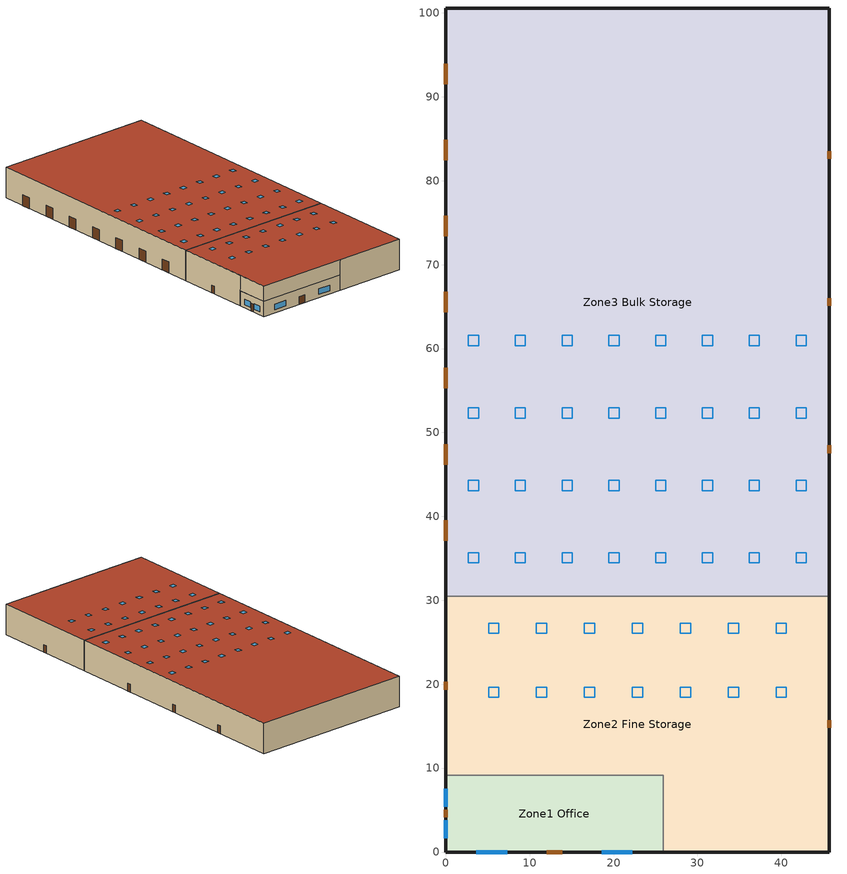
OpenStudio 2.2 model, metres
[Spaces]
Zone3 Bulk Storage
 floor ground: 45.72,100.58 45.72,30.48 0,30.48 0,100.58 z0
 wall outside: 45.72,30.48 45.72,100.58 0,100.58 0,30.48 z0:8.53
 wall to Zone2 Fine Storage: 45.72,30.48 0,30.48 z0:8.53
 door: 0,75.82 0,73.38 / 0,39.55 0,37.11 / 0,84.88 0,82.44 / 0,66.75 0,64.31 / 0,48.61 0,46.17 / 0,93.95 0,91.51 / 0,57.68 0,55.24 z0:3.05; 45.72,47.55 45.72,48.46 / 45.72,65.07 45.72,65.99 / 45.72,82.6 45.72,83.51 z0:2.13
 roof outside: 45.72,30.48 45.72,100.58 0,100.58 0,30.48 z8.53
 skylight: 37.4,51.71 37.4,52.93 36.18,52.93 36.18,51.71 z8.53; 9.51,51.71 9.51,52.93 8.29,52.93 8.29,51.71 z8.53; 42.97,60.35 42.97,61.57 41.76,61.57 41.76,60.35 z8.53; 20.66,34.44 20.66,35.66 19.44,35.66 19.44,34.44 z8.53; 42.97,43.08 42.97,44.3 41.76,44.3 41.76,43.08 z8.53; 26.24,51.71 26.24,52.93 25.02,52.93 25.02,51.71 z8.53; 20.66,43.08 20.66,44.3 19.44,44.3 19.44,43.08 z8.53; 31.82,34.44 31.82,35.66 30.6,35.66 30.6,34.44 z8.53; 31.82,60.35 31.82,61.57 30.6,61.57 30.6,60.35 z8.53; 26.24,34.44 26.24,35.66 25.02,35.66 25.02,34.44 z8.53; 15.09,34.44 15.09,35.66 13.87,35.66 13.87,34.44 z8.53; 9.51,34.44 9.51,35.66 8.29,35.66 8.29,34.44 z8.53; 37.4,34.44 37.4,35.66 36.18,35.66 36.18,34.44 z8.53; 15.09,51.71 15.09,52.93 13.87,52.93 13.87,51.71 z8.53; 31.82,43.08 31.82,44.3 30.6,44.3 30.6,43.08 z8.53; 37.4,60.35 37.4,61.57 36.18,61.57 36.18,60.35 z8.53; 42.97,51.71 42.97,52.93 41.76,52.93 41.76,51.71 z8.53; 42.97,34.44 42.97,35.66 41.76,35.66 41.76,34.44 z8.53; 20.66,60.35 20.66,61.57 19.44,61.57 19.44,60.35 z8.53; 26.24,43.08 26.24,44.3 25.02,44.3 25.02,43.08 z8.53; 3.93,51.71 3.93,52.93 2.71,52.93 2.71,51.71 z8.53; 9.51,43.08 9.51,44.3 8.29,44.3 8.29,43.08 z8.53; 9.51,60.35 9.51,61.57 8.29,61.57 8.29,60.35 z8.53; 3.93,43.08 3.93,44.3 2.71,44.3 2.71,43.08 z8.53; 3.93,34.44 3.93,35.66 2.71,35.66 2.71,34.44 z8.53; 20.66,51.71 20.66,52.93 19.44,52.93 19.44,51.71 z8.53; 15.09,43.08 15.09,44.3 13.87,44.3 13.87,43.08 z8.53; 37.4,43.08 37.4,44.3 36.18,44.3 36.18,43.08 z8.53; 31.82,51.71 31.82,52.93 30.6,52.93 30.6,51.71 z8.53; 3.93,60.35 3.93,61.57 2.71,61.57 2.71,60.35 z8.53; 15.09,60.35 15.09,61.57 13.87,61.57 13.87,60.35 z8.53; 26.24,60.35 26.24,61.57 25.02,61.57 25.02,60.35 z8.53
Zone2 Fine Storage
 floor to Zone1 Office: 0,0 0,9.14 25.91,9.14 25.91,0 z4.27
 floor ground: 45.72,30.48 45.72,0 25.91,0 25.91,9.14 0,9.14 0,30.48 z0
 wall outside: 0,30.48 0,9.14 / 25.91,0 45.72,0 45.72,30.48 z0:8.53; 0,9.14 0,0 25.91,0 z4.27:8.53
 wall to Zone1 Office: 0,9.14 25.91,9.14 25.91,0 z0:4.27
 door: 0,20.27 0,19.35 / 45.72,14.78 45.72,15.7 z0:2.13
 roof outside: 45.72,0 45.72,30.48 0,30.48 0,0 z8.53
 skylight: 40.61,26.06 40.61,27.28 39.4,27.28 39.4,26.06 z8.53; 17.75,26.06 17.75,27.28 16.54,27.28 16.54,26.06 z8.53; 17.75,18.44 17.75,19.66 16.54,19.66 16.54,18.44 z8.53; 40.61,18.44 40.61,19.66 39.4,19.66 39.4,18.44 z8.53; 6.32,26.06 6.32,27.28 5.11,27.28 5.11,26.06 z8.53; 12.04,26.06 12.04,27.28 10.82,27.28 10.82,26.06 z8.53; 23.47,18.44 23.47,19.66 22.25,19.66 22.25,18.44 z8.53; 6.32,18.44 6.32,19.66 5.11,19.66 5.11,18.44 z8.53; 29.18,26.06 29.18,27.28 27.97,27.28 27.97,26.06 z8.53; 23.47,26.06 23.47,27.28 22.25,27.28 22.25,26.06 z8.53; 29.18,18.44 29.18,19.66 27.97,19.66 27.97,18.44 z8.53; 34.9,26.06 34.9,27.28 33.68,27.28 33.68,26.06 z8.53; 12.04,18.44 12.04,19.66 10.82,19.66 10.82,18.44 z8.53; 34.9,18.44 34.9,19.66 33.68,19.66 33.68,18.44 z8.53
Zone1 Office
 floor ground: 25.91,9.14 25.91,0 0,0 0,9.14 z0
 wall outside: 0,9.14 0,0 25.91,0 z0:4.27
 window: 0,7.52 0,5.39 / 18.59,0 22.25,0 / 3.66,0 7.31,0 / 0,3.76 0,1.62 z0.91:2.44
 door: 12.04,0 13.87,0 / 0,5.03 0,4.11 z0:2.13
[ClimateZones]
Climate Zone Institution Name 1=ASHRAE; Climate Zone Document Name 1=ANSI/ASHRAE Standard 169; Climate Zone Document Year 1=2006; Climate Zone Institution Name 2=CEC; Climate Zone Document Name 2=California Climate Zone Descriptions; Climate Zone Document Year 2=1995
[Building]
A90_1_2004Warehouse: Standards Number of Stories=1; Standards Number of Above Ground Stories=0; Standards Building Type=Warehouse
[Space] Building Story=Building Story 1; Part of Total Floor Area=Yes
Name | Space Type | Thermal Zone
Zone3 Bulk Storage | Warehouse Bulk | TZ-Zone3 Bulk Storage
Zone2 Fine Storage | Warehouse Fine | TZ-Zone2 Fine Storage
Zone1 Office | Warehouse Office | TZ-Zone1 Office
[BuildingStory]
Building Story 1: Nominal Z Coordinate {m}=0
[ThermalZone] Use Ideal Air Loads=No
TZ-Zone1 Office; TZ-Zone3 Bulk Storage; TZ-Zone2 Fine Storage
[Sizing:Zone] Zone Cooling Design Supply Air Temperature Input Method=SupplyAirTemperature; Zone Cooling Design Supply Air Temperature {C}=14; Zone Cooling Design Supply Air Temperature Difference {deltaC}=11.11; Zone Heating Design Supply Air Temperature Input Method=SupplyAirTemperature; Zone Heating Design Supply Air Temperature {C}=40; Zone Heating Design Supply Air Temperature Difference {deltaC}=11.11; Zone Cooling Design Supply Air Humidity Ratio {kg-H2O/kg-air}=0.0085; Zone Heating Design Supply Air Humidity Ratio {kg-H2O/kg-air}=0.008; Cooling Design Air Flow Method=DesignDay; Heating Design Air Flow Method=DesignDay; Account for Dedicated Outdoor Air System=No; Dedicated Outdoor Air System Control Strategy=NeutralSupplyAir; Dedicated Outdoor Air Low Setpoint Temperature for Design {C}=autosize; Dedicated Outdoor Air High Setpoint Temperature for Design {C}=autosize
TZ-Zone1 Office; TZ-Zone3 Bulk Storage; TZ-Zone2 Fine Storage
[SpaceType] Standards Building Type=Warehouse
Name | Standards Space Type
Warehouse Bulk | Bulk
Warehouse Fine | Fine
Warehouse Office | Office
